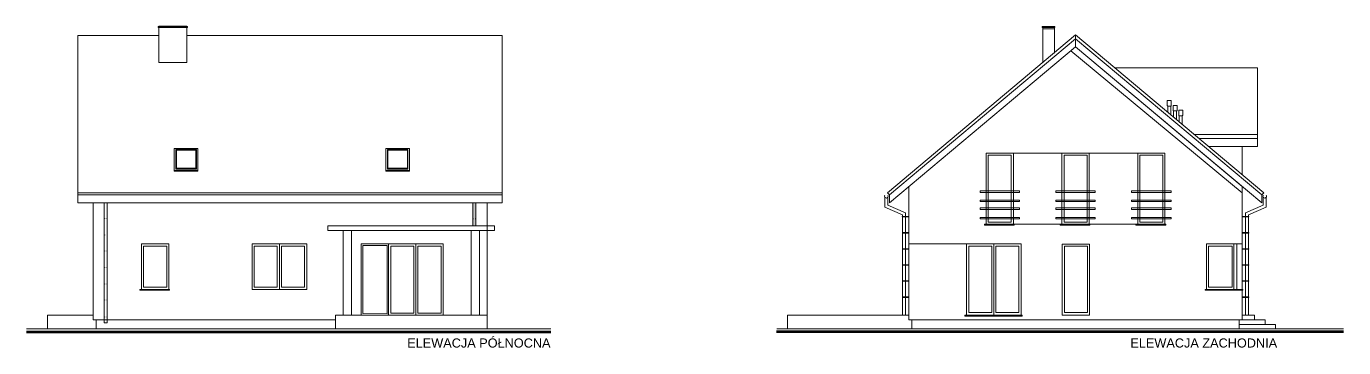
# Model space of a CAD drawing. Header units: millimetres. Extents: x -13512 to 19537, y -6523 to 6166.
# Drawn here: x -7192 to -2846, y -6522 to -5461 of the extents above; entities that cross this region are included whole.
import ezdxf

# ---------------------------------------------------------------- set-up
doc = ezdxf.new("R2010")
doc.units = ezdxf.units.MM
doc.layers.get('0').update_dxf_attribs({"lineweight": 0})
doc.styles.get("Standard").update_dxf_attribs({"font": 'arial.ttf'})

# ---------------------------------------------------------------- blocks, each defined once
blk = doc.blocks.new('A$C78E45FC7')
h = blk.add_hatch()
h.set_pattern_fill('ANGLE', color=256)
h.set_pattern_definition([(0, (8985.34, 2658.096), (0, 6.985), [5.08, -1.905]), (90, (8985.34, 2658.096), (-6.985, 4e-16), [5.08, -1.905])])
h.paths.add_polyline_path([(10, -51.9), (0, -51.9), (0, -53.1), (10, -53.1)])
h.paths.add_polyline_path([(0, -51.9), (-1.1, -51.9), (-1.1, -53.1), (0, -53.1)])
h.paths.add_polyline_path([(11.1, -51.9), (10, -51.9), (10, -53.1), (11.1, -53.1)])
h = blk.add_hatch()
h.set_pattern_fill('ANGLE', color=256)
h.set_pattern_definition([(0, (8985.6306, 2604.956), (0, 6.985), [5.08, -1.905]), (90, (8985.6306, 2604.956), (-6.985, 4e-16), [5.08, -1.905])])
h.paths.add_polyline_path([(10.3, -105), (0.3, -105), (0.3, -106.3), (10.3, -106.3)])
h.paths.add_polyline_path([(0.3, -105), (-0.8, -105), (-0.8, -106.3), (0.3, -106.3)])
h.paths.add_polyline_path([(11.4, -105), (10.3, -105), (10.3, -106.3), (11.4, -106.3)])
h = blk.add_hatch()
h.set_pattern_fill('ANGLE', color=256)
h.set_pattern_definition([(0, (8985.34, 2551.525), (0, 6.985), [5.08, -1.905]), (90, (8985.34, 2551.525), (-6.985, 4e-16), [5.08, -1.905])])
h.paths.add_polyline_path([(10, -158.4), (0, -158.4), (0, -159.7), (10, -159.7)])
h.paths.add_polyline_path([(0, -158.4), (-1.1, -158.4), (-1.1, -159.7), (0, -159.7)])
h.paths.add_polyline_path([(11.1, -158.4), (10, -158.4), (10, -159.7), (11.1, -159.7)])
h = blk.add_hatch()
h.set_pattern_fill('ANGLE', color=256)
h.set_pattern_definition([(0, (8985.34, 2497.531), (0, 6.985), [5.08, -1.905]), (90, (8985.34, 2497.531), (-6.985, 4e-16), [5.08, -1.905])])
h.paths.add_polyline_path([(10, -212.4), (0, -212.4), (0, -213.7), (10, -213.7)])
h.paths.add_polyline_path([(0, -212.4), (-1.1, -212.4), (-1.1, -213.7), (0, -213.7)])
h.paths.add_polyline_path([(11.1, -212.4), (10, -212.4), (10, -213.7), (11.1, -213.7)])
h = blk.add_hatch()
h.set_pattern_fill('ANGLE', color=256)
h.set_pattern_definition([(0, (8985.34, 2442.893), (0, 6.985), [5.08, -1.905]), (90, (8985.34, 2442.893), (-6.985, 4e-16), [5.08, -1.905])])
h.paths.add_polyline_path([(10, -267.1), (0, -267.1), (0, -268.3), (10, -268.3)])
h.paths.add_polyline_path([(0, -267.1), (-1.1, -267.1), (-1.1, -268.3), (0, -268.3)])
h.paths.add_polyline_path([(11.1, -267.1), (10, -267.1), (10, -268.3), (11.1, -268.3)])
h = blk.add_hatch()
h.set_pattern_fill('ANGLE', color=256)
h.set_pattern_definition([(0, (8985.34, 2389.703), (0, 6.985), [5.08, -1.905]), (90, (8985.34, 2389.703), (-6.985, 4e-16), [5.08, -1.905])])
h.paths.add_polyline_path([(10, -320.3), (0, -320.3), (0, -321.5), (10, -321.5)])
h.paths.add_polyline_path([(0, -320.3), (-1.1, -320.3), (-1.1, -321.5), (0, -321.5)])
h.paths.add_polyline_path([(11.1, -320.3), (10, -320.3), (10, -321.5), (11.1, -321.5)])
h = blk.add_hatch()
h.set_pattern_fill('ANGLE', color=256)
h.set_pattern_definition([(0, (8985.34, 2334.3265), (0, 6.985), [5.08, -1.905]), (90, (8985.34, 2334.3265), (-6.985, 4e-16), [5.08, -1.905])])
h.paths.add_polyline_path([(10, -375.6), (0, -375.6), (0, -376.9), (10, -376.9)])
h.paths.add_polyline_path([(0, -375.6), (-1.1, -375.6), (-1.1, -376.9), (0, -376.9)])
h.paths.add_polyline_path([(11.1, -375.6), (10, -375.6), (10, -376.9), (11.1, -376.9)])
blk.add_lwpolyline([(0, 0), (10, 0), (10, -395.6), (0, -395.6)], close=True)
blk = doc.blocks.new('A$C3A4D36EB')
for p, q in [((69.3, 363.2), (11, 337.9)), ((79.3, 356.6), (21, 331.3)), ((69.3, 389.8), (69.3, 363.2)), ((79.3, 389.8), (79.3, 356.6)), ((11, 337.9), (11, 0)), ((21, 331.3), (21, 0))]:
    blk.add_line(p, q)
blk.add_arc((74.3, 393.1), 6, 145.1857, 33.4096)
blk = doc.blocks.new('A$C4FF02D7B')
for points in [[(0, 105), (-20, 105), (-20, 110), (0, 110), (90, 110), (110, 110), (110, 105), (90, 105)], [(0, 75), (-20, 75), (-20, 80), (0, 80), (90, 80), (110, 80), (110, 75), (90, 75)], [(0, 48.9), (-20, 48.9), (-20, 53.9), (0, 53.9), (90, 53.9), (110, 53.9), (110, 48.9), (90, 48.9)], [(0, 17.9), (-20, 17.9), (-20, 22.9), (0, 22.9), (90, 22.9), (110, 22.9), (110, 17.9), (90, 17.9)]]:
    blk.add_lwpolyline(points, close=True)

msp = doc.modelspace()

# ---------------------------------------------------------------- hatches: boundary and pattern name
at = {"transparency": 33554628}
h = msp.add_hatch(color=256, dxfattribs=at)
h.dxf.hatch_style = 1
h.paths.add_polyline_path([(-6006.4, -5937.4), (-5928.4, -5937.4), (-5928.4, -5939.4), (-6006.4, -5939.4)])
at = {"true_color": 0x636466, "transparency": 33554687}
h = msp.add_hatch(color=251, dxfattribs=at)
h.dxf.hatch_style = 1
h.paths.add_polyline_path([(-5719.2, -6044.2), (-5709.2, -6044.2), (-5709.2, -6119.7), (-5719.2, -6119.7)])
h = msp.add_hatch()
h.set_pattern_fill('ANGLE', color=256)
h.set_pattern_definition([(0, (8985.34, -715.758), (0, 6.985), [5.08, -1.905]), (90, (8985.34, -715.758), (-6.985, 4e-16), [5.08, -1.905])])
h.paths.add_polyline_path([(-5719.2, -6096.1), (-5709.2, -6096.1), (-5709.2, -6097.4), (-5719.2, -6097.4)])
h.paths.add_polyline_path([(-5709.2, -6096.1), (-5708.1, -6096.1), (-5708.1, -6097.4), (-5709.2, -6097.4)])
h.paths.add_polyline_path([(-5720.4, -6096.1), (-5719.2, -6096.1), (-5719.2, -6097.4), (-5720.4, -6097.4)])
at = {"true_color": 0x000000}
h = msp.add_hatch(color=18, dxfattribs=at)
h.dxf.hatch_style = 1
h.paths.add_polyline_path([(-4302.5, -6090.6), (-4280.9, -6090.6), (-4280.9, -6089.3), (-4302.5, -6089.3)])
h = msp.add_hatch(color=18, dxfattribs=at)
h.dxf.hatch_style = 1
h.paths.add_polyline_path([(-3159.2, -6090.6), (-3180.9, -6090.6), (-3180.9, -6089.3), (-3159.2, -6089.3)])
h = msp.add_hatch(color=18, dxfattribs=at)
h.dxf.hatch_style = 1
h.paths.add_polyline_path([(-4302.4, -6143.7), (-4280.9, -6143.7), (-4280.9, -6142.4), (-4302.4, -6142.4)])
h = msp.add_hatch(color=18, dxfattribs=at)
h.dxf.hatch_style = 1
h.paths.add_polyline_path([(-3159.3, -6143.7), (-3180.9, -6143.7), (-3180.9, -6142.4), (-3159.3, -6142.4)])
h = msp.add_hatch(color=18, dxfattribs=at)
h.dxf.hatch_style = 1
h.paths.add_polyline_path([(-4302.4, -6196.8), (-4280.9, -6196.8), (-4280.9, -6195.6), (-4302.4, -6195.6)])
h = msp.add_hatch(color=18, dxfattribs=at)
h.dxf.hatch_style = 1
h.paths.add_polyline_path([(-3159.3, -6196.8), (-3180.9, -6196.8), (-3180.9, -6195.6), (-3159.3, -6195.6)])
h = msp.add_hatch(color=18, dxfattribs=at)
h.dxf.hatch_style = 1
h.paths.add_polyline_path([(-4302.4, -6250), (-4280.9, -6250), (-4280.9, -6248.7), (-4302.4, -6248.7)])
h = msp.add_hatch(color=18, dxfattribs=at)
h.dxf.hatch_style = 1
h.paths.add_polyline_path([(-3159.3, -6250), (-3180.9, -6250), (-3180.9, -6248.7), (-3159.3, -6248.7)])
h = msp.add_hatch(color=18, dxfattribs=at)
h.dxf.hatch_style = 1
h.paths.add_polyline_path([(-4302.4, -6302.9), (-4280.9, -6302.9), (-4280.9, -6301.7), (-4302.4, -6301.7)])
h = msp.add_hatch(color=18, dxfattribs=at)
h.dxf.hatch_style = 1
h.paths.add_polyline_path([(-3159.3, -6302.9), (-3180.9, -6302.9), (-3180.9, -6301.7), (-3159.3, -6301.7)])
h = msp.add_hatch(color=18, dxfattribs=at)
h.dxf.hatch_style = 1
h.paths.add_polyline_path([(-4302.4, -6356), (-4280.9, -6356), (-4280.9, -6354.7), (-4302.4, -6354.7)])
h = msp.add_hatch(color=18, dxfattribs=at)
h.dxf.hatch_style = 1
h.paths.add_polyline_path([(-3159.3, -6356), (-3180.9, -6356), (-3180.9, -6354.7), (-3159.3, -6354.7)])

# ---------------------------------------------------------------- linework, layer by layer
for p, q in [((-3800.8, -5464.6), (-3838.8, -5464.6)), ((-3800.8, -5469.6), (-3838.8, -5469.6)), ((-6755.4, -5491.3), (-7022.4, -5491.3)), ((-7022.4, -5491.3), (-7022.4, -6010.5)), ((-5622.4, -6010.5), (-5622.4, -5491.3)), ((-3730.9, -5489.7), (-4351.5, -6010.5)), ((-3730.9, -5502.7), (-4345.1, -6018.1)), ((-3730.9, -5489.7), (-3110.2, -6010.5)), ((-3730.9, -5528.8), (-3730.9, -5489.7)), ((-3730.9, -5502.7), (-3116.6, -6018.1)), ((-3730.9, -5528.8), (-4345.1, -6044.2)), ((-3730.9, -5528.8), (-3116.6, -6044.2)), ((-6755.4, -5580.2), (-6662.4, -5580.2)), ((-3426.7, -5724.3), (-3426.7, -5744.9)), ((-3416.7, -5724.3), (-3416.7, -5753.3)), ((-3407.7, -5740.3), (-3407.7, -5760.8)), ((-3397.7, -5740.3), (-3397.7, -5769.2)), ((-3388.8, -5756.2), (-3388.8, -5776.7)), ((-3378.8, -5756.2), (-3378.8, -5785.1)), ((-3130.2, -5818.5), (-3339, -5818.5)), ((-3130.2, -5831.5), (-3324.1, -5831.5)), ((-3180.9, -5857.6), (-3292.9, -5857.6)), ((-6626.4, -5937.4), (-6704.4, -5937.4)), ((-5928.4, -5937.4), (-6006.4, -5937.4)), ((-4280.9, -6430.2), (-4280.9, -5990.5)), ((-3180.9, -6179.8), (-3180.9, -5990.3)), ((-5622.4, -6018.1), (-7022.4, -6018.1)), ((-4345.1, -6018.1), (-4351.5, -6010.5)), ((-4345.1, -6044.2), (-4345.1, -6018.1)), ((-4025.9, -6114.8), (-4025.9, -6004.8)), ((-3116.6, -6018.1), (-3110.2, -6010.5)), ((-3116.6, -6044.2), (-3116.6, -6018.1)), ((-5672.4, -6044.2), (-5672.4, -6430.2)), ((-6972.4, -6328.2), (-6972.4, -6178.2)), ((-6357.4, -6329.8), (-6357.4, -6179.8)), ((-5997.4, -6179.8), (-5997.4, -6414.8)), ((-5997.4, -6179.8), (-5817.4, -6179.8)), ((-5907.4, -6179.8), (-5907.4, -6414.8)), ((-4090.8, -6179.7), (-4280.9, -6179.7)), ((-4000.3, -6413), (-4000.3, -6179.8)), ((-3298.9, -6179.8), (-3298.9, -6329.8)), ((-3180.9, -6329.8), (-3180.9, -6179.8)), ((-3180.9, -6430.2), (-3180.9, -6329.8)), ((-6172.4, -6430.2), (-6962.4, -6430.2)), ((-6172.4, -6415.2), (-5672.4, -6415.2)), ((-6172.4, -6460.2), (-6172.4, -6415.2)), ((-6147.4, -6415.2), (-6119.4, -6415.2)), ((-4280.9, -6415.2), (-4680.9, -6415.2)), ((-4680.9, -6415.2), (-4680.9, -6460.2)), ((-4270.9, -6430.2), (-4280.9, -6430.2)), ((-4270.9, -6460.2), (-4270.9, -6430.2)), ((-4270.9, -6430.2), (-3190.9, -6430.2)), ((-3190.9, -6430.2), (-3190.9, -6448.2)), ((-3140.9, -6430.2), (-3180.9, -6430.2)), ((-7192.4, -6460.2), (-5462.3, -6460.2)), ((-6962.4, -6460.2), (-7122.4, -6460.2)), ((-5672.4, -6460.2), (-6172.4, -6460.2)), ((-6087.4, -6460.2), (-5672.4, -6460.2)), ((-6054.2, -6460.2), (-6067.4, -6460.2)), ((-4716.3, -6460.2), (-2846.4, -6460.2)), ((-4270.9, -6460.2), (-3190.9, -6460.2)), ((-3461.4, -6460.2), (-2846.4, -6460.2)), ((-3105.9, -6445.2), (-3190.9, -6445.2))]:
    msp.add_line(p, q)
at = {"lineweight": 120}
for p, q in [((-7192.4, -6470.2), (-5462.3, -6470.2)), ((-2846.4, -6470.2), (-4717.9, -6470.2))]:
    msp.add_line(p, q, dxfattribs=at)
for points in [[(-6660.4, -5464.6), (-6757.3, -5464.6), (-6757.3, -5461.3), (-6660.4, -5461.3)], [(-3798.8, -5464.6), (-3840.7, -5464.6), (-3840.7, -5461.3), (-3798.8, -5461.3)], [(-5928.4, -5864.7), (-6006.4, -5864.7), (-6006.4, -5939.4), (-5928.4, -5939.4)], [(-6699.4, -5868.2), (-6631.4, -5868.2), (-6631.4, -5932.4), (-6699.4, -5932.4)], [(-6697.4, -5869.7), (-6633.4, -5869.7), (-6633.4, -5929.4), (-6697.4, -5929.4)], [(-6001.4, -5868.2), (-5933.4, -5868.2), (-5933.4, -5932.4), (-6001.4, -5932.4)], [(-5999.4, -5869.7), (-5935.4, -5869.7), (-5935.4, -5929.4), (-5999.4, -5929.4)], [(-4025.9, -6114.8), (-3935.9, -6114.8), (-3935.9, -5879.8), (-4025.9, -5879.8)], [(-4025.9, -5879.8), (-3435.9, -5879.8), (-3435.9, -6114.8), (-4025.9, -6114.8)], [(-4018.9, -6107.8), (-3942.9, -6107.8), (-3942.9, -5886.8), (-4018.9, -5886.8)], [(-3935.9, -5879.8), (-3775.9, -5879.8), (-3775.9, -6114.8), (-3935.9, -6114.8)], [(-3775.9, -6114.8), (-3685.9, -6114.8), (-3685.9, -5879.8), (-3775.9, -5879.8)], [(-3768.9, -6107.8), (-3692.9, -6107.8), (-3692.9, -5886.8), (-3768.9, -5886.8)], [(-3685.9, -5879.8), (-3525.9, -5879.8), (-3525.9, -6114.8), (-3685.9, -6114.8)], [(-3525.9, -6114.8), (-3435.9, -6114.8), (-3435.9, -5879.8), (-3525.9, -5879.8)], [(-3518.9, -6107.8), (-3442.9, -6107.8), (-3442.9, -5886.8), (-3518.9, -5886.8)], [(-7022.4, -6018.1), (-5622.4, -6018.1), (-5622.4, -6044.2), (-7022.4, -6044.2)], [(-5709.2, -6044.2), (-5719.2, -6044.2), (-5719.2, -6119.7), (-5709.2, -6119.7)], [(-6197.4, -6119.7), (-5647.4, -6119.7), (-5647.4, -6135.7), (-6197.4, -6135.7)], [(-6147.4, -6415.2), (-6147.4, -6134.9), (-6119.4, -6134.9), (-6119.4, -6415.2)], [(-5725.4, -6415.2), (-5725.4, -6134.9), (-5697.4, -6134.9), (-5697.4, -6415.2)], [(-5725.4, -6415.2), (-5725.4, -6134.9), (-5697.4, -6134.9), (-5697.4, -6415.2)], [(-5697.4, -6415.2), (-5697.4, -6135.7), (-5725.4, -6135.7), (-5725.4, -6415.2)], [(-6812.4, -6179.8), (-6722.4, -6179.8), (-6722.4, -6329.8), (-6812.4, -6329.8)], [(-6805.4, -6186.8), (-6729.4, -6186.8), (-6729.4, -6322.8), (-6805.4, -6322.8)], [(-6447.4, -6179.8), (-6267.4, -6179.8), (-6267.4, -6329.8), (-6447.4, -6329.8)], [(-6364.4, -6322.8), (-6440.4, -6322.8), (-6440.4, -6186.8), (-6364.4, -6186.8)], [(-6350.4, -6186.8), (-6274.4, -6186.8), (-6274.4, -6322.8), (-6350.4, -6322.8)], [(-6087.4, -6179.8), (-5817.4, -6179.8), (-5817.4, -6414.8), (-6087.4, -6414.8)], [(-6002.4, -6410), (-6082.4, -6409.8), (-6082.4, -6184.8), (-6002.4, -6185)], [(-5914.4, -6407.8), (-5990.4, -6407.8), (-5990.4, -6186.8), (-5914.4, -6186.8)], [(-5900.4, -6407.8), (-5900.4, -6186.8), (-5824.4, -6186.8), (-5824.4, -6407.8)], [(-4090.8, -6179.7), (-3910.5, -6179.7), (-3910.5, -6414.8), (-4090.8, -6414.8)], [(-4083.5, -6186.8), (-4007.5, -6186.8), (-4007.5, -6406.3), (-4083.5, -6406.3)], [(-3917.6, -6406.3), (-3993.5, -6406.3), (-3993.5, -6186.7), (-3917.6, -6186.7)], [(-3775.4, -6180.5), (-3684.7, -6180.5), (-3684.7, -6414.8), (-3775.4, -6414.8)], [(-3691.8, -6406.3), (-3767.8, -6406.3), (-3767.8, -6186.8), (-3691.8, -6186.8)], [(-3691.8, -6406.3), (-3767.8, -6406.3), (-3767.8, -6186.8), (-3691.8, -6186.8)], [(-3213.9, -6186.8), (-3291.9, -6186.8), (-3291.9, -6322.8), (-3213.9, -6322.8)], [(-6172.4, -6415.2), (-5672.4, -6415.2), (-5672.4, -6460.2), (-6172.4, -6460.2)], [(-6172.4, -6415.2), (-5672.4, -6415.2), (-5672.4, -6460.2), (-6172.4, -6460.2)], [(-5672.4, -6415.2), (-5672.4, -6415.2), (-5672.4, -6445.2), (-5672.4, -6445.2)]]:
    msp.add_lwpolyline(points, close=True)
for points in [[(-6662.4, -5461.3), (-6662.4, -5461.2), (-6755.4, -5461.2), (-6755.4, -5461.3)], [(-6755.4, -5464.6), (-6755.4, -5580.2)], [(-6662.4, -5580.2), (-6662.4, -5464.6)], [(-3838.8, -5464.6), (-3838.8, -5581.5)], [(-3800.8, -5549.7), (-3800.8, -5464.6)], [(-5622.4, -5491.3), (-6662.4, -5491.3)], [(-3730.9, -5489.7), (-3730.9, -5502.7), (-4345.1, -6018.1), (-4351.5, -6010.5), (-3730.9, -5489.7)], [(-3730.9, -5502.7), (-3730.9, -5528.8), (-4345.1, -6044.2), (-4345.1, -6018.1), (-3730.9, -5502.7)], [(-3730.9, -5489.7), (-3730.9, -5502.7), (-3116.6, -6018.1), (-3110.2, -6010.5), (-3730.9, -5489.7)], [(-3730.9, -5502.7), (-3730.9, -5528.8), (-3116.6, -6044.2), (-3116.6, -6018.1), (-3730.9, -5502.7)], [(-3602.4, -5598.7), (-3130.2, -5598.7), (-3130.2, -5857.6), (-3180.9, -5857.6), (-3180.9, -5951.4)], [(-6704.4, -5864.7), (-6626.4, -5864.7), (-6626.4, -5939.4), (-6704.4, -5939.4), (-6704.4, -5864.7)], [(-5928.4, -5864.7), (-6006.4, -5864.7), (-6006.4, -5939.4), (-5928.4, -5939.4), (-5928.4, -5864.7)], [(-7022.4, -6010.5), (-6126.4, -6010.5), (-7022.4, -6010.5), (-7022.4, -6044.2), (-6126.4, -6044.2)], [(-6126.4, -6044.2), (-5622.4, -6044.2), (-5622.4, -6010.5), (-6126.4, -6010.5), (-5622.4, -6010.5)], [(-6972.4, -6044.2), (-6972.4, -6178.2), (-6972.4, -6178.2), (-6972.4, -6328.2), (-6972.4, -6328.2), (-6972.4, -6430.2), (-6962.4, -6430.2), (-6962.4, -6460.2)], [(-6147.4, -6135.7), (-6197.4, -6135.7), (-6197.4, -6119.7), (-5647.4, -6119.7), (-5647.4, -6135.7), (-6197.4, -6135.7)], [(-3208.9, -6179.8), (-3298.9, -6179.8), (-3298.9, -6329.8), (-3208.9, -6329.8), (-3208.9, -6179.8), (-3198.9, -6179.8), (-3198.9, -6329.8), (-3208.9, -6329.8), (-3208.9, -6179.8)], [(-3180.9, -6179.8), (-3198.9, -6179.8), (-3198.9, -6329.8), (-3180.9, -6329.8)], [(-3180.9, -6179.8), (-3198.9, -6179.8), (-3198.9, -6329.8), (-3180.9, -6329.8), (-3180.9, -6329.8)], [(-6972.4, -6415.2), (-7122.4, -6415.2), (-7122.4, -6460.2)], [(-5672.4, -6430.2), (-5672.4, -6430.2), (-5672.4, -6460.2)], [(-4280.9, -6415.2), (-4680.9, -6415.2), (-4680.9, -6430.2), (-4680.9, -6430.2), (-4680.9, -6445.2), (-4680.9, -6445.2), (-4680.9, -6460.2)], [(-3180.9, -6430.2), (-3190.9, -6430.2), (-3190.9, -6460.2)], [(-3180.9, -6415.2), (-3140.9, -6415.2), (-3140.9, -6430.2), (-3105.9, -6430.2), (-3105.9, -6445.2), (-3070.9, -6445.2), (-3070.9, -6460.2)]]:
    msp.add_lwpolyline(points)
at = {"color": 0, "transparency": 33554503}
msp.add_lwpolyline([(-3730.9, -5528.8), (-3180.9, -5990.3), (-3180.9, -6011.1), (-3746.2, -5541.7), (-3730.9, -5528.8)], dxfattribs=at)
for points in [[(-3428.4, -5707.7, -0.386652), (-3426.7, -5706.3), (-3416.7, -5706.3, -0.386652), (-3415, -5707.7), (-3415, -5722.9, -0.386652), (-3416.7, -5724.3), (-3426.7, -5724.3, -0.386652), (-3428.4, -5722.9)], [(-3409.4, -5723.6, -0.386652), (-3407.7, -5722.2), (-3397.7, -5722.2, -0.386652), (-3396, -5723.6), (-3396, -5738.9, -0.386652), (-3397.7, -5740.3), (-3407.7, -5740.3, -0.386652), (-3409.4, -5738.9)], [(-3390.5, -5739.5, -0.386652), (-3388.8, -5738.1), (-3378.6, -5738.1, -0.356134), (-3377.1, -5739.5), (-3377.1, -5754.8, -0.386652), (-3378.8, -5756.2), (-3388.8, -5756.2, -0.386652), (-3390.5, -5754.8)]]:
    msp.add_lwpolyline(points, format="xyb", close=True)
at = {"transparency": 33554636}
msp.add_lwpolyline([(-7022.4, -6010.5), (-5622.4, -6010.5), (-5622.4, -6018.1), (-7022.4, -6018.1)], close=True, dxfattribs=at)
at = {"color": 18, "true_color": 0x000000}
for points in [[(-4302.5, -6090.6), (-4280.9, -6090.6), (-4280.9, -6089.3), (-4302.5, -6089.3)], [(-3159.2, -6090.6), (-3180.9, -6090.6), (-3180.9, -6089.3), (-3159.2, -6089.3)], [(-4302.4, -6143.7), (-4280.9, -6143.7), (-4280.9, -6142.4), (-4302.4, -6142.4)], [(-3159.3, -6143.7), (-3180.9, -6143.7), (-3180.9, -6142.4), (-3159.3, -6142.4)], [(-4302.4, -6196.8), (-4280.9, -6196.8), (-4280.9, -6195.6), (-4302.4, -6195.6)], [(-3159.3, -6196.8), (-3180.9, -6196.8), (-3180.9, -6195.6), (-3159.3, -6195.6)], [(-4302.4, -6250), (-4280.9, -6250), (-4280.9, -6248.7), (-4302.4, -6248.7)], [(-3159.3, -6250), (-3180.9, -6250), (-3180.9, -6248.7), (-3159.3, -6248.7)], [(-4302.4, -6302.9), (-4280.9, -6302.9), (-4280.9, -6301.7), (-4302.4, -6301.7)], [(-3159.3, -6302.9), (-3180.9, -6302.9), (-3180.9, -6301.7), (-3159.3, -6301.7)], [(-4302.4, -6356), (-4280.9, -6356), (-4280.9, -6354.7), (-4302.4, -6354.7)], [(-3159.3, -6356), (-3180.9, -6356), (-3180.9, -6354.7), (-3159.3, -6354.7)]]:
    msp.add_lwpolyline(points, close=True, dxfattribs=at)
at = {"color": 252}
for points in [[(-3933.3, -6114.8), (-4031.7, -6114.8), (-4031.7, -6117.8), (-3933.3, -6117.8), (-3933.3, -6114.8), (-3933.3, -6114.8)], [(-3683.3, -6114.8), (-3781.7, -6114.8), (-3781.7, -6117.8), (-3683.3, -6117.8), (-3683.3, -6114.8), (-3683.3, -6114.8)], [(-3433.3, -6114.8), (-3531.7, -6114.8), (-3531.7, -6117.8), (-3433.3, -6117.8), (-3433.3, -6114.8), (-3433.3, -6114.8)], [(-6719.9, -6329.8), (-6818.3, -6329.8), (-6818.3, -6332.8), (-6719.9, -6332.8), (-6719.9, -6329.8), (-6719.9, -6329.8)], [(-3998.3, -6414.8), (-4096.7, -6414.8), (-4096.7, -6417.8), (-3907, -6417.8), (-3907, -6414.8), (-3998.3, -6414.8)]]:
    msp.add_lwpolyline(points, dxfattribs=at)
at = {"color": 250, "true_color": 0x3b3b3b}
msp.add_lwpolyline([(-3178.6, -6329.8), (-3303.2, -6329.8), (-3303.2, -6332.8), (-3178.6, -6332.8), (-3178.6, -6329.8), (-3178.6, -6329.8)], dxfattribs=at)

# ---------------------------------------------------------------- block references
at = {"xscale": -1}
msp.add_blockref('A$C3A4D36EB', (-4280.9, -6415.2), dxfattribs=at)
for name, p in [('A$C4FF02D7B', (-4025.9, -6114.8)), ('A$C4FF02D7B', (-3775.9, -6114.8)), ('A$C4FF02D7B', (-3525.9, -6114.8)), ('A$C3A4D36EB', (-3180.9, -6415.2)), ('A$C78E45FC7', (-6935.6, -6044.2))]:
    msp.add_blockref(name, p)

# ---------------------------------------------------------------- texts
at = {"char_height": 30, "attachment_point": 1}
for s, insert in [('ELEWACJA PÓŁNOCNA', (-5935.8, -6491.7)), ('ELEWACJA ZACHODNIA', (-3550.1, -6491.7))]:
    msp.add_mtext_dynamic_manual_height_columns(s, width=1113.576, gutter_width=12.5, heights=[0], dxfattribs=dict(at, insert=insert))

doc.saveas('drawing.dxf')
